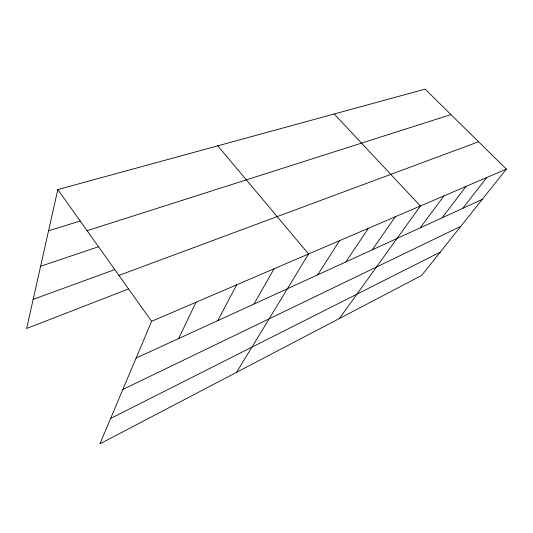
<?xml version="1.0" encoding="UTF-8"?>
<svg xmlns="http://www.w3.org/2000/svg" width="533" height="533" viewBox="0 0 533 533"><rect width="100%" height="100%" fill="white"/><g stroke="black" fill="none" stroke-linecap="round" stroke-linejoin="round"><path stroke-width="0.8" d="M506.35 169.114L151.612 321.306L99.898 443.862L421.703 275.428L506.35 169.114L425.101 89.138L57.797 189.568L26.65 328.481L128.68 288.879M178.635 338.568L196.011 302.258M217.79 320.626L236.679 284.809M253.948 304.05L274.062 268.772M236.625 372.3L308.547 253.975L217.764 145.829M317.668 274.848L339.548 240.676M345.884 261.916L368.383 228.304M372.274 249.817L395.266 216.771M339.434 318.487L420.39 205.991L334.204 113.989M420.251 227.831L443.922 195.897M442.117 217.804L466.009 186.423M462.737 208.356L486.782 177.509M110.617 418.458L440.258 252.116M122.857 389.45L460.779 226.345M136.102 358.063L482.212 199.429M118.932 275.414L478.561 141.758M33.186 299.333L114.855 269.558M40.601 266.273L98.852 246.606M87.086 230.689L450.958 114.588M48.556 230.782L80.31 220.995M57.797 189.568L151.612 321.306"/></g></svg>
